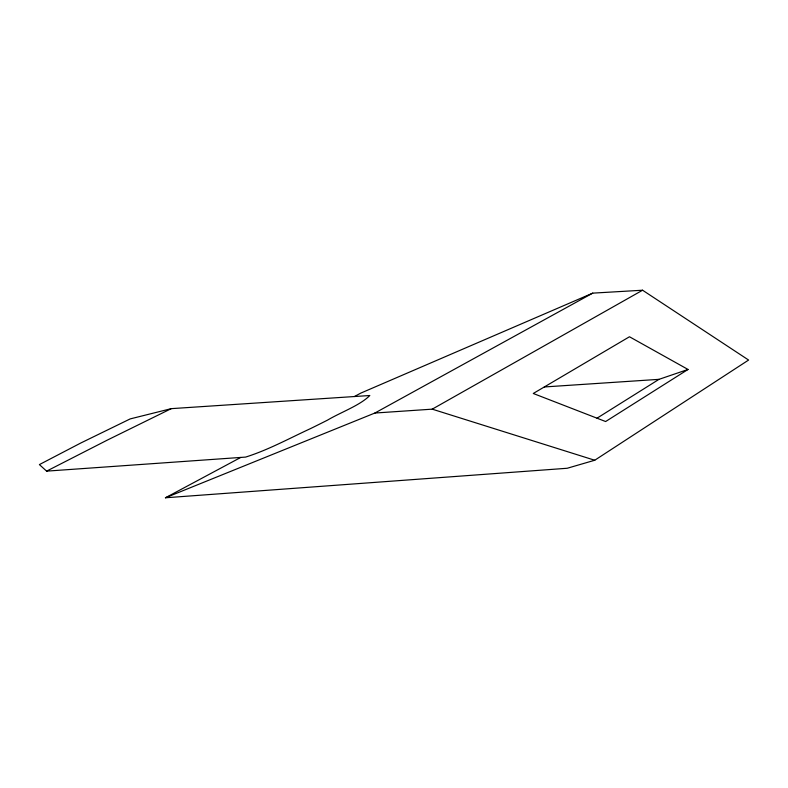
<?xml version="1.0" encoding="UTF-8"?>
<svg xmlns="http://www.w3.org/2000/svg" width="788" height="788" viewBox="0 0 788 788"><rect width="100%" height="100%" fill="white"/><g stroke="black" fill="none" stroke-linecap="round" stroke-linejoin="round"><path stroke-width="1.18" d="M240.734 457.444L165.431 497.78L567.222 468.259L594.743 460.241L748.6 360.047L642.575 290.22L592.734 293.136L360.766 393.123L354.383 396.541M688.023 369.454L605.627 421.531L533.259 393.478L629.474 336.762L688.023 369.454L658.995 379.343L597.009 418.192M165.431 497.78L374.861 413.04L432.228 409.159L642.575 290.22M374.861 413.04L592.734 293.136M171.272 408.647L107.296 440.108L46.6 471.135L39.4 464.595L80.839 442.984L130.207 418.901L171.272 408.647L369.799 395.517C360.195 405.327 340.682 412.301 327.542 420.112A1088.189 209.5 -12.5 0 1 310.383 428.662C289.019 438.532 268.117 450.017 245.62 457.089L46.62 471.135M544.331 386.957L658.995 379.343M432.228 409.159L594.743 460.241"/></g></svg>
